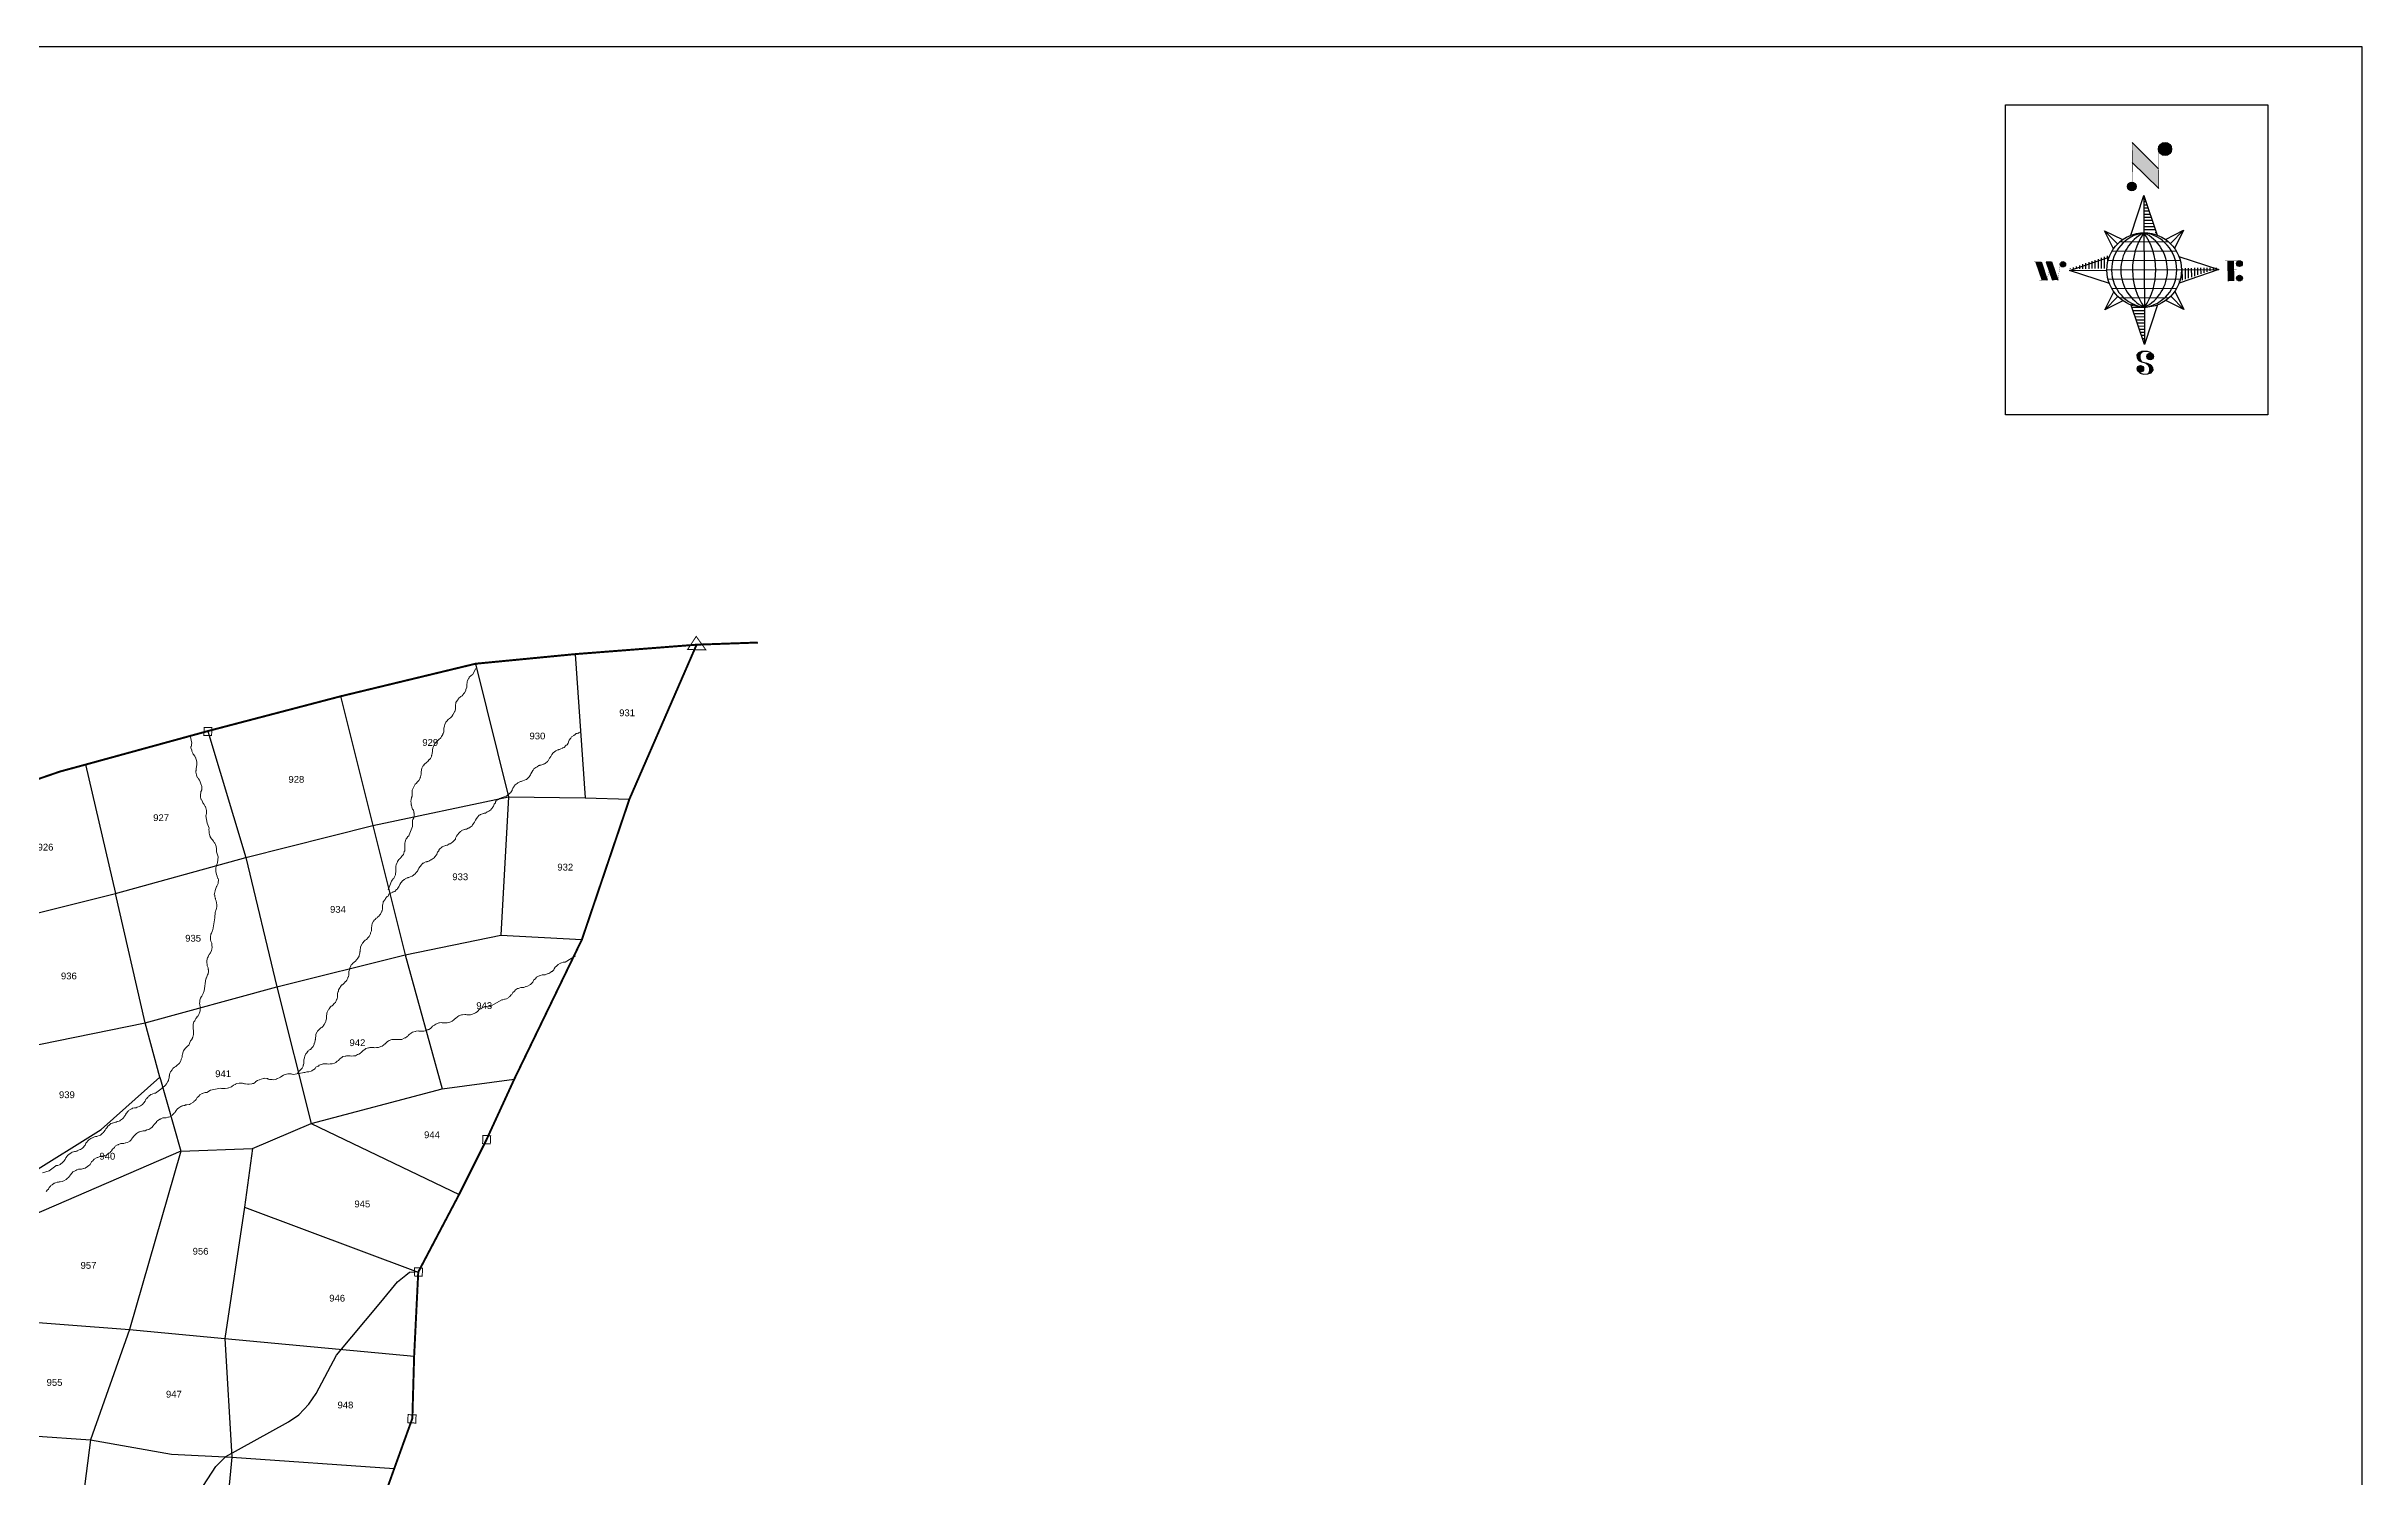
# Model space of a CAD drawing. Header units: inches. Extents: x -72 to 3350, y -615 to 1801.
# Drawn here: x 2170 to 3350, y 1072 to 1801 of the extents above; entities that cross this region are included whole.
import ezdxf
from ezdxf.enums import TextEntityAlignment as Align

# ---------------------------------------------------------------- set-up
doc = ezdxf.new("R2010")
doc.units = ezdxf.units.IN
doc.header["$LTSCALE"] = 15
doc.header["$MEASUREMENT"] = 0
for name, color, linetype in [('AQUADUCT', 1, 'Continuous'), ('bord', 1, 'Continuous'), ('BOUNDARY', 5, 'Continuous'), ('PLOT', 255, 'Continuous'), ('PLOT NO', 7, 'Continuous'), ('ROAD', 50, 'Continuous'), ('STONES', 3, 'Continuous'), ('STREAM', 130, 'Continuous'), ('V', 6, 'Continuous'), ('VILLAGE BOUNDARY', 200, 'Continuous')]:
    doc.layers.add(name, color=color, linetype=linetype)
doc.styles.get("Standard").update_dxf_attribs({"font": 'arial.ttf'})
pattern_1 = [(267.297113149, (-8720374.938, 50637915.138), (10.5367255337, -0.497431438), [])]
pattern_2 = [(357.297113149, (-8720374.938, 50637915.138), (0.497431438, 10.5367255337), [])]

# ---------------------------------------------------------------- blocks, each defined once
blk = doc.blocks.new('*X2')
at = {"color": 0, "linetype": 'Continuous'}
for p, q in [((6321.56, 239.21), (6322.58, 240.23)), ((6321.57, 239.39), (6322.52, 240.35)), ((6321.58, 239.58), (6322.47, 240.46)), ((6321.59, 239.95), (6322.35, 240.7)), ((6321.59, 239.76), (6322.41, 240.58)), ((6321.6, 240.13), (6322.29, 240.82)), ((6321.61, 240.32), (6322.32, 241.03)), ((6321.62, 240.5), (6322.34, 241.22)), ((6321.67, 239.14), (6322.64, 240.11)), ((6321.76, 239.05), (6322.69, 239.99)), ((6321.77, 240.83), (6322.36, 241.41)), ((6321.84, 238.96), (6322.78, 239.9)), ((6321.93, 238.86), (6322.87, 239.81)), ((6322.01, 238.77), (6322.96, 239.72)), ((6322.08, 241.31), (6322.37, 241.61)), ((6322.1, 238.68), (6323.05, 239.64)), ((6322.18, 238.59), (6323.14, 239.55)), ((6322.27, 238.5), (6323.23, 239.46)), ((6322.41, 238.46), (6323.32, 239.37)), ((6322.54, 238.41), (6323.44, 239.31)), ((6322.67, 238.37), (6323.56, 239.26)), ((6322.8, 238.32), (6323.68, 239.2)), ((6322.93, 238.28), (6323.8, 239.15)), ((6323.06, 238.23), (6323.92, 239.09)), ((6323.19, 238.18), (6324.04, 239.03)), ((6323.33, 238.15), (6324.16, 238.98)), ((6323.5, 238.14), (6324.28, 238.92)), ((6323.67, 238.13), (6324.39, 238.85)), ((6323.83, 238.12), (6324.56, 238.84)), ((6324.1, 238.21), (6324.73, 238.84)), ((6324.34, 238.27), (6324.9, 238.83)), ((6324.59, 238.34), (6325.07, 238.82)), ((6324.83, 238.41), (6325.24, 238.81)), ((6325.08, 238.48), (6325.41, 238.81)), ((6325.4, 238.63), (6325.57, 238.8))]:
    blk.add_line(p, q, dxfattribs=at)
blk = doc.blocks.new('*X1')
at = {"color": 0, "linetype": 'Continuous'}
for p, q in [((6324.43, 240.3), (6324.53, 240.41)), ((6324.56, 240.26), (6324.76, 240.46)), ((6324.7, 240.22), (6325, 240.52)), ((6324.83, 240.18), (6325.23, 240.57)), ((6324.97, 240.14), (6325.45, 240.62)), ((6325.1, 240.1), (6325.63, 240.62)), ((6325.23, 240.05), (6325.8, 240.62)), ((6325.34, 239.97), (6325.98, 240.62)), ((6325.44, 239.9), (6326.1, 240.56)), ((6325.54, 239.83), (6326.22, 240.51)), ((6325.65, 239.75), (6326.35, 240.46)), ((6325.75, 239.68), (6326.47, 240.4)), ((6325.85, 239.61), (6326.59, 240.35)), ((6325.95, 239.53), (6326.72, 240.3)), ((6326.04, 239.44), (6326.84, 240.24)), ((6326.12, 239.35), (6326.96, 240.19)), ((6326.21, 239.25), (6327.06, 240.1)), ((6326.29, 239.16), (6327.14, 240.01)), ((6326.38, 239.07), (6327.22, 239.91)), ((6326.46, 238.98), (6327.3, 239.81)), ((6326.55, 238.89), (6327.38, 239.72)), ((6326.63, 238.8), (6327.46, 239.62)), ((6326.72, 238.7), (6327.54, 239.52)), ((6326.79, 238.6), (6327.62, 239.43)), ((6326.79, 236.48), (6327.35, 237.04)), ((6326.84, 238.47), (6327.7, 239.33)), ((6326.88, 238.34), (6327.78, 239.23)), ((6326.92, 236.78), (6327.58, 237.45)), ((6326.93, 238.21), (6327.85, 239.13)), ((6326.98, 238.08), (6327.85, 238.95)), ((6327, 237.93), (6327.84, 238.77)), ((6327.01, 237.76), (6327.84, 238.59)), ((6327.02, 237.6), (6327.84, 238.41)), ((6327.03, 237.43), (6327.83, 238.23)), ((6327.04, 237.26), (6327.83, 238.05)), ((6327.05, 237.09), (6327.81, 237.85))]:
    blk.add_line(p, q, dxfattribs=at)
blk = doc.blocks.new('H')
at = {"layer": 'bord', "extrusion": (0.000427885, 0.004792, 0.999988)}
h = blk.add_hatch(dxfattribs=at)
h.set_pattern_fill('LINE', color=8, scale=84.387686, angle=-2.70289, style=0)
h.set_pattern_definition(pattern_2)
h.paths.add_polyline_path([(-492.5, 785.6, -0.090992), (-448, 775.2), (-486.5, 912)])
h = blk.add_hatch(dxfattribs=at)
h.set_pattern_fill('LINE', color=8, scale=84.387686, angle=-92.70289, style=0)
h.set_pattern_definition(pattern_1)
h.paths.add_polyline_path([(-624.9, 665.1, -0.090992), (-614.5, 709.6), (-751.3, 671.1)])
h = blk.add_hatch(dxfattribs=at)
h.set_pattern_fill('LINE', color=8, scale=84.387686, angle=-92.70289, style=0)
h.set_pattern_definition(pattern_1)
h.paths.add_polyline_path([(-245.6, 647.2), (-372, 653.2, -0.090992), (-382.4, 608.7)])
h = blk.add_hatch(dxfattribs=at)
h.set_pattern_fill('LINE', color=8, scale=84.387686, angle=-2.70289, style=0)
h.set_pattern_definition(pattern_2)
h.paths.add_polyline_path([(-504.4, 532.7, -0.090992), (-548.9, 543.1), (-510.4, 406.3)])
for p, q in [((-516.2, 1087.1, -1217.1), (-431.5, 994, -1216.7)), ((-519.4, 1020.4, -1216.8), (-434.7, 927.3, -1216.4)), ((-538.3, 773.7, -1215.6), (-487, 906.2, -1216.3)), ((-487, 906.2, -1216.3), (-493, 779.8, -1215.7)), ((-487, 906.2, -1216.3), (-448.5, 769.4, -1215.7)), ((-626.7, 793.8, -1215.7), (-566.8, 760.2, -1215.6)), ((-626.7, 793.8, -1215.7), (-584.1, 747, -1215.5)), ((-598.9, 731, -1215.4), (-626.7, 793.8, -1215.7)), ((-421.3, 753.3, -1215.6), (-358.5, 781.1, -1215.7)), ((-358.5, 781.1, -1215.7), (-405.3, 738.5, -1215.5)), ((-358.5, 781.1, -1215.7), (-392.1, 721.2, -1215.4)), ((-864.7, 700.9, -1215.1), (-846.9, 637.7, -1214.9)), ((-846.9, 700.1, -1215.1), (-829.1, 636.9, -1214.9)), ((-829.1, 699.2, -1215.2), (-811.3, 636, -1214.9)), ((-829.1, 699.2, -1215.2), (-811.3, 698.4, -1215.2)), ((-811.3, 698.4, -1215.2), (-793.5, 635.2, -1214.9)), ((-751.8, 665.3, -1215), (-615, 703.8, -1215.3)), ((-751.8, 665.3, -1215), (-625.4, 659.3, -1215)), ((-619.3, 614, -1214.8), (-751.8, 665.3, -1215)), ((-246.1, 641.4, -1215.1), (-382.9, 602.9, -1214.9)), ((-378.6, 692.6, -1215.3), (-246.1, 641.4, -1215.1)), ((-372.5, 647.4, -1215.1), (-246.1, 641.4, -1215.1)), ((-213.5, 669.3, -1215.3), (-216.7, 600.8, -1214.9)), ((-197.2, 599.9, -1214.9), (-193.9, 668.4, -1215.3)), ((-639.4, 525.6, -1214.4), (-605.8, 585.5, -1214.7)), ((-639.4, 525.6, -1214.4), (-592.6, 568.1, -1214.6)), ((-576.6, 553.3, -1214.6), (-639.4, 525.6, -1214.4)), ((-371.2, 512.9, -1214.5), (-413.8, 559.7, -1214.7)), ((-399, 575.7, -1214.7), (-371.2, 512.9, -1214.5)), ((-510.9, 400.5, -1213.9), (-549.4, 537.2, -1214.5)), ((-459.6, 533, -1214.5), (-510.9, 400.5, -1213.9)), ((-504.9, 526.9, -1214.5), (-510.9, 400.5, -1213.9)), ((-371.2, 512.9, -1214.5), (-431.1, 546.5, -1214.6))]:
    blk.add_line(p, q, dxfattribs=at)
at = {"layer": 'bord', "color": 8, "linetype": 'ByBlock', "extrusion": (0.000427885, 0.004792, 0.999988)}
for p, q in [((-386.5, 711.4, -1215.4), (-605.5, 721.7, -1215.4)), ((-410.8, 744.2, -1215.5), (-578.1, 752.1, -1215.5)), ((-493, 779.8, -1215.7), (-504.9, 526.9, -1214.5)), ((-372.5, 647.4, -1215.1), (-625.4, 659.3, -1215)), ((-375, 679.2, -1215.3), (-619.9, 690.7, -1215.2)), ((-378, 615.9, -1214.9), (-622.9, 627.5, -1214.9)), ((-392.4, 584.9, -1214.8), (-611.4, 595.3, -1214.7)), ((-419.8, 554.6, -1214.6), (-587.1, 562.5, -1214.6))]:
    blk.add_line(p, q, dxfattribs=at)
at = {"layer": 'bord', "extrusion": (0.000427885, 0.004792, 0.999988), "elevation": -1212.1}
for points in [[(-522, 959.6, 1.61, 1.61, 0), (-515.7, 1092.9, 1.61, 1.61, 0)], [(-434.2, 933.1, 1.61, 1.61, 0), (-427.9, 1066.5, 1.61, 1.61, 0)], [(-870.1, 707, 0.642, 0.642, 0), (-846.4, 705.9, 0.642, 0.642, 0)], [(-828.6, 642.7, 0.642, 0.642, 0), (-855.2, 643.9, 0.642, 0.642, 0)], [(-828.6, 642.7, 0.642, 0.642, 0), (-821, 678, 0.642, 0.642, 0)], [(-810.8, 641.8, 0.642, 0.642, 0), (-784.1, 640.6, 0.642, 0.642, 0)], [(-793, 641, 0.642, 0.642, 0), (-781.6, 693.9, 0.642, 0.642, 0)], [(-222.7, 675.6, 0.706, 0.706, 0), (-173.8, 673.3, 0.706, 0.706, 0)], [(-177.1, 604.8, 0.706, 0.706, 0), (-226, 607.1, 0.706, 0.706, 0)]]:
    blk.add_lwpolyline(points, format="xyseb", dxfattribs=at)
for points in [[(-413.7, 1073.1, 22.3, 22.3, 1), (-397.6, 1057.7, 22.3, 22.3, 1)], [(-530.3, 949.5, 14.8, 14.8, 1), (-519.6, 939.3, 14.8, 14.8, 1)], [(-775.9, 696.6, 8.9, 8.9, 1), (-769.5, 690.4, 8.9, 8.9, 1)], [(-177.8, 666.9, 9.79, 9.79, 1), (-170.8, 660.1, 9.79, 9.79, 1)], [(-180.1, 618, 9.79, 9.79, 1), (-173.1, 611.2, 9.79, 9.79, 1)], [(-525.2, 321.6, 11.1, 11.1, 1), (-533.4, 328.9, 11.1, 11.1, 1)], [(-489.8, 361.7, 11.1, 11.1, 1), (-498.1, 369.1, 11.1, 11.1, 1)]]:
    blk.add_lwpolyline(points, format="xyseb", close=True, dxfattribs=at)
at = {"layer": 'bord', "extrusion": (0.000427885, 0.004792, 0.999988), "const_width": 0.706, "elevation": -1212.1}
blk.add_lwpolyline([(-194.8, 644.8), (-185, 644.4)], dxfattribs=at)
at = {"layer": 'bord', "extrusion": (0.000427885, 0.004792, 0.999988), "elevation": -1212.1}
for points in [[(-537, 317.4), (-530.7, 310.5), (-519.8, 306.8), (-504.9, 306.9), (-493.9, 310), (-486.3, 317.7), (-486.5, 325.8), (-490.6, 333.3), (-493.5, 336.2), (-502.8, 340.9), (-522.5, 347.3), (-530.4, 351.6), (-533.7, 354.6), (-537.4, 362.6), (-537, 373.4), (-530, 380.7), (-520, 384.1), (-503.5, 384.2), (-492.5, 379.9), (-487.1, 373.3)], [(-522.5, 347.6), (-526.2, 353.8), (-527.8, 360.6), (-527.9, 370.6), (-525.9, 375.5), (-521.3, 381.2), (-514.5, 384.4)], [(-504.9, 306.9), (-499, 312.4), (-497, 319.4), (-497.5, 326.5), (-501.2, 335.4), (-509.2, 343.2)]]:
    blk.add_lwpolyline(points, dxfattribs=at)
at = {"layer": 'bord', "extrusion": (0.000427885, 0.004792, 0.999988)}
for centre, radius in [((-405.6, 1065.4, -1212.1), 22.3), ((-525, 944.4, -1212.1), 14.8), ((-498.4, 659.1, -1212.1), 126.6), ((-772.7, 693.5, -1212.1), 8.9), ((-174.3, 663.5, -1212.1), 9.79), ((-176.6, 614.6, -1212.1), 9.79), ((-529.3, 325.2, -1212.1), 11.1), ((-494, 365.4, -1212.1), 11.1)]:
    blk.add_circle(centre, radius, dxfattribs=at)
at = {"layer": 'bord', "color": 8, "linetype": 'ByBlock', "extrusion": (0.000427885, 0.004792, 0.999988)}
for centre, radius, start, end in [((-481.5, 658.3, -1212.1), 127.7, 94.92536, 259.66906), ((-436.8, 656.2, -1212.1), 140.8, 113.28644, 241.30798), ((-315.9, 650.5, -1212.1), 222.3, 142.58916, 212.00526), ((-560.1, 662.1, -1212.1), 140.8, 293.28644, 61.30798), ((-681, 667.8, -1212.1), 222.3, 322.58916, 32.00526), ((-515.4, 659.9, -1212.1), 127.7, 274.92536, 79.66906)]:
    blk.add_arc(centre, radius, start, end, dxfattribs=at)
at = {"layer": 'bord', "extrusion": (0.000427885, 0.004792, 0.999988)}
for points in [[(-515.7, 1092.9, -1212.1), (-431, 999.8, -1212.1), (-518.9, 1026.2, -1212.1), (-434.2, 933.1, -1212.1)], [(-864.1, 706.7, -1212.1), (-846.4, 705.9, -1212.1), (-846.3, 643.5, -1212.1), (-828.6, 642.7, -1212.1)], [(-828.6, 705, -1212.1), (-810.8, 704.2, -1212.1), (-810.8, 641.8, -1212.1), (-793, 641, -1212.1)], [(-193.4, 674.2, -1212.1), (-196.6, 605.7, -1212.1), (-213, 675.1, -1212.1), (-216.2, 606.7, -1212.1)]]:
    blk.add_solid(points, dxfattribs=at)
at = {"layer": 'bord', "extrusion": (0.000427885, 0.004792, 0.999988), "xscale": 7.977342409717546, "yscale": 7.977342408231451, "zscale": 7.977342408476333, "rotation": 138.0840426661453}
for name, p in [('*X1', (38300.5, -31929.4, -1212.1)), ('*X2', (38314.4, -31950.9, -1212.1))]:
    blk.add_blockref(name, p, dxfattribs=at)

msp = doc.modelspace()

# ---------------------------------------------------------------- linework, layer by layer
at = {"layer": 'BOUNDARY', "const_width": 1}
msp.add_lwpolyline([(2128.2, 1415.3), (2177.1, 1432.1), (2190, 1435.6), (2252.4, 1452.7), (2320, 1470.4), (2388.8, 1487), (2439.6, 1491.9), (2501.4, 1496.7), (2532.6, 1497.8), (2501.4, 1496.7), (2467.2, 1418.1), (2443, 1346.6), (2408.5, 1275.4), (2394.4, 1244.7), (2380.4, 1216.7), (2359.6, 1177.2), (2357.5, 1134.4), (2356.6, 1102.7), (2347.4, 1077.2), (2334.5, 1041.1)], dxfattribs=at)
at = {"layer": 'PLOT', "color": 0}
for points in [[(2388.8, 1487), (2405.6, 1419.3)], [(2439.6, 1491.9), (2444.6, 1418.7)], [(2320, 1470.4), (2336.5, 1404.7)], [(2252.4, 1452.7), (2271.7, 1388.3)], [(2190, 1435.6), (2205.3, 1370)], [(1908.5, 1346.7), (1908.2, 1330.2), (1978.3, 1330), (2046.9, 1341), (2092.2, 1347.4), (2140.6, 1353.9), (2205.3, 1370), (2271.7, 1388.3), (2336.5, 1404.7), (2405.6, 1419.3), (2444.6, 1418.7), (2467.2, 1418.1)], [(2405.6, 1419.3), (2401.7, 1348.7)], [(2336.5, 1404.7), (2353, 1338.7), (2371.8, 1270.5)], [(2271.7, 1388.3), (2287.6, 1322.5), (2305, 1252.8)], [(1432.5, 1213.7), (1420.3, 1174.7), (1495.1, 1183.3), (1568.4, 1200.1), (1624.8, 1206.2), (1684.6, 1203.7), (1758.1, 1197.9), (1823, 1192.7), (1892.3, 1194), (1966.9, 1195.8), (1992.8, 1194.7), (2033, 1201.4), (2092.7, 1214.1), (2133.1, 1223.2), (2160.6, 1226.4), (2198, 1249.8), (2227.9, 1276.4), (2220.5, 1304.1), (2205.3, 1370)], [(1693.8, 1277.5), (1690.7, 1246.1), (1767.6, 1261.4), (1837, 1260.8), (1906.1, 1259.4), (1975.5, 1260.1), (2018.5, 1262.4), (2091, 1279.1), (2157.9, 1291.4), (2220.5, 1304.1), (2287.6, 1322.5), (2353, 1338.7), (2401.7, 1348.7), (2443, 1346.6)], [(2227.9, 1276.4), (2238.6, 1238.7), (2275.2, 1240.2), (2305, 1252.8), (2371.8, 1270.5), (2408.5, 1275.4)], [(2305, 1252.8), (2380.4, 1216.7)], [(2238.6, 1238.7), (2163.7, 1206.4), (2129.2, 1191.5), (2113.9, 1155.3), (2088.4, 1100.2)], [(2238.6, 1238.7), (2212.5, 1148), (2192.7, 1091.7), (2186, 1040.3)], [(2275.2, 1240.2), (2271, 1210.2), (2359.6, 1177.2)], [(2163.7, 1206.4), (2148.2, 1152.8), (2212.5, 1148), (2261.1, 1143.4), (2357.5, 1134.4)], [(2271, 1210.2), (2261.1, 1143.4), (2264.7, 1082.9), (2260.7, 1042)], [(1992.8, 1194.7), (1981.2, 1162.5), (2030.2, 1135.4), (2058.3, 1117.6), (2088.4, 1100.2), (2126.5, 1100.7), (2163.2, 1093.8), (2192.7, 1091.7), (2233.9, 1084.4), (2264.7, 1082.9), (2347.4, 1077.2)]]:
    msp.add_lwpolyline(points, dxfattribs=at)
at = {"layer": 'ROAD'}
msp.add_lwpolyline([(2169.3, 954.8), (2175, 959.2), (2178, 964.3), (2200.6, 987), (2205, 992), (2214.3, 1008.1), (2234.8, 1044.8), (2256.4, 1078.2), (2261.6, 1083.3), (2268.1, 1086.9), (2293.5, 1100.9), (2298.7, 1104.5), (2303.9, 1110), (2307.6, 1115.3), (2317.9, 1134.9), (2340.6, 1161.9), (2349.1, 1172.2), (2353.3, 1175.7), (2355.1, 1177.1), (2359.7, 1177.5)], dxfattribs=at)
at = {"layer": 'STONES', "color": 3, "const_width": 0.5}
for points in [[(2501.2, 1500.9), (2496.8, 1494.2), (2506.1, 1494.1), (2501.2, 1500.9)], [(2250.5, 1454.6), (2250.4, 1450.5), (2254.3, 1450.4), (2254.5, 1454.5), (2250.5, 1454.6)], [(2392.5, 1246.8), (2392.4, 1242.6), (2396.3, 1242.5), (2396.5, 1246.6), (2392.5, 1246.8)], [(2357.7, 1179.4), (2357.6, 1175.2), (2361.6, 1175.1), (2361.8, 1179.2), (2357.7, 1179.4)], [(2354.4, 1104.6), (2354.3, 1100.5), (2358.3, 1100.3), (2358.5, 1104.5), (2354.4, 1104.6)]]:
    msp.add_lwpolyline(points, dxfattribs=at)
at = {"layer": 'STREAM', "color": 4, "lineweight": 0}
for points in [[(2344.2, 1371.8), (2345.9, 1376.3), (2346.3, 1376.7), (2346.9, 1377.4), (2347.1, 1377.6), (2347.4, 1378.2), (2348, 1379.5), (2348, 1379.7), (2348, 1380.1), (2348.2, 1381), (2348.2, 1381.4), (2348.2, 1381.8), (2348.2, 1382.7), (2348.2, 1383.7), (2348.2, 1383.9), (2348.4, 1384.6), (2348.8, 1385.8), (2349, 1386.1), (2349.1, 1386.3), (2349.7, 1387.3), (2350.1, 1387.5), (2350.1, 1387.6), (2350.5, 1388), (2350.8, 1388.4), (2351.4, 1389.2), (2351.6, 1389.3), (2352, 1389.9), (2352.5, 1391.2), (2352.5, 1391.4), (2352.7, 1391.8), (2352.7, 1392.8), (2352.7, 1393.1), (2352.7, 1393.5), (2352.7, 1394.5), (2352.7, 1395.4), (2352.7, 1395.6), (2352.9, 1396.3), (2353.3, 1397.5), (2353.5, 1397.9), (2353.7, 1398.2), (2354.3, 1399), (2354.6, 1399.2), (2354.8, 1399.4), (2355, 1399.8), (2356.7, 1404.1), (2356.7, 1407.1), (2356.9, 1407.7), (2357.3, 1408.6), (2357.3, 1408.8), (2357.5, 1409.6), (2357.5, 1410.9), (2357.3, 1411.1), (2357.3, 1411.5), (2357.1, 1412.4), (2356.9, 1412.8), (2356.7, 1413), (2356.3, 1413.9), (2356.1, 1414.9), (2356, 1415.1), (2356, 1415.8), (2355.8, 1417.1), (2356, 1417.5), (2356, 1417.7), (2356.1, 1418.9), (2356.3, 1419), (2356.3, 1419.4), (2356.5, 1419.6), (2356.5, 1422.6), (2358, 1425.7), (2358.6, 1426), (2359.2, 1426.8), (2359.4, 1427), (2359.9, 1427.5), (2360.5, 1428.7), (2360.5, 1429.1), (2360.7, 1429.3), (2360.9, 1430.2), (2361.1, 1430.6), (2361.1, 1431), (2361.1, 1431.9), (2361.2, 1432.8), (2361.2, 1433), (2361.4, 1433.8), (2362, 1434.9), (2362.4, 1435.1), (2362.4, 1435.5), (2363.1, 1436.2), (2363.5, 1436.4), (2363.7, 1436.6), (2363.9, 1436.8), (2364.5, 1437.2), (2365, 1438), (2365.2, 1438.1), (2365.8, 1438.7), (2366.4, 1439.8), (2366.4, 1440.2), (2366.5, 1440.4), (2366.7, 1441.4), (2366.7, 1441.7), (2366.9, 1442.1), (2366.9, 1443.1), (2367.1, 1444), (2367.1, 1444.2), (2367.3, 1444.9), (2367.9, 1446.1), (2368.1, 1446.3), (2368.2, 1446.6), (2369, 1447.4), (2369.2, 1447.6), (2369.4, 1447.8), (2369.8, 1448), (2370.1, 1448.4), (2370.9, 1449.1), (2371.1, 1449.3), (2371.5, 1449.9), (2372.2, 1451), (2372.2, 1451.4), (2372.4, 1451.6), (2372.6, 1452.5), (2372.6, 1452.9), (2372.6, 1453.3), (2372.6, 1454.2), (2373, 1455.2), (2373, 1455.3), (2373.2, 1456.1), (2373.7, 1457.2), (2373.9, 1457.4), (2374.1, 1457.8), (2374.9, 1458.6), (2375.1, 1458.8), (2375.2, 1458.9), (2375.6, 1459.1), (2376, 1459.5), (2376.8, 1460.3), (2376.9, 1460.5), (2377.3, 1461), (2377.9, 1462.2), (2378.1, 1462.5), (2378.3, 1462.7), (2378.5, 1463.9), (2378.5, 1464), (2378.5, 1464.4), (2378.5, 1465.4), (2378.6, 1466.3), (2378.8, 1466.5), (2378.8, 1467.3), (2379.6, 1468.4), (2379.8, 1468.6), (2380, 1469), (2380.5, 1469.7), (2380.9, 1469.9), (2381.1, 1470.1), (2381.3, 1470.3), (2381.9, 1470.7), (2382.4, 1471.4), (2382.6, 1471.6), (2383.2, 1472.2), (2383.8, 1473.3), (2383.9, 1473.7), (2383.9, 1473.9), (2384.3, 1475), (2384.3, 1475.4), (2384.3, 1475.6), (2384.3, 1476.5), (2384.5, 1477.5), (2384.5, 1477.7), (2384.7, 1478.4), (2385.3, 1479.6), (2385.6, 1479.7), (2385.6, 1480.1), (2386.4, 1480.9), (2386.8, 1481.1), (2387, 1481.3), (2387.2, 1481.4), (2388.9, 1484.5)], [(2298.1, 1278.3), (2298.5, 1279.1), (2299, 1279.5), (2299.6, 1280.2), (2299.8, 1280.4), (2300.4, 1281), (2300.9, 1282.1), (2300.9, 1282.5), (2301.1, 1282.7), (2301.3, 1283.6), (2301.3, 1284), (2301.3, 1284.4), (2301.3, 1285.3), (2301.7, 1286.3), (2301.7, 1286.5), (2301.9, 1287.2), (2302.4, 1288.4), (2302.6, 1288.6), (2302.8, 1288.9), (2303.4, 1289.7), (2303.8, 1289.9), (2303.9, 1290.1), (2304.1, 1290.3), (2304.7, 1290.6), (2305.3, 1291.4), (2305.5, 1291.6), (2306, 1292.1), (2306.6, 1293.3), (2306.6, 1293.7), (2306.8, 1293.8), (2307, 1295), (2307, 1295.4), (2307.2, 1295.6), (2307.2, 1296.5), (2307.4, 1297.4), (2307.4, 1297.8), (2307.5, 1298.4), (2308.1, 1299.5), (2308.3, 1299.9), (2308.5, 1300.1), (2309.2, 1300.8), (2309.4, 1301), (2309.6, 1301.2), (2310, 1301.6), (2310.4, 1301.8), (2311.1, 1302.5), (2311.3, 1302.7), (2311.7, 1303.3), (2312.3, 1304.4), (2312.5, 1304.8), (2312.5, 1305.2), (2312.8, 1306.1), (2312.8, 1306.5), (2312.8, 1306.7), (2312.8, 1307.7), (2313, 1308.6), (2313, 1309), (2313.2, 1309.5), (2313.8, 1310.9), (2314.2, 1311.1), (2314.2, 1311.2), (2314.9, 1312.2), (2315.1, 1312.4), (2315.3, 1312.6), (2315.7, 1312.8), (2316.1, 1313.1), (2316.8, 1313.9), (2317, 1314.1), (2317.4, 1314.5), (2317.9, 1315.8), (2318.1, 1316), (2318.3, 1316.4), (2318.5, 1317.3), (2318.5, 1317.7), (2318.5, 1318.1), (2318.5, 1318.8), (2318.7, 1319.9), (2318.9, 1320.1), (2318.9, 1320.9), (2319.6, 1322), (2319.8, 1322.2), (2320, 1322.6), (2320.6, 1323.4), (2321, 1323.5), (2321.2, 1323.7), (2321.3, 1323.9), (2321.9, 1324.3), (2322.5, 1325.1), (2322.7, 1325.2), (2323.2, 1325.8), (2323.8, 1326.9), (2323.8, 1327.3), (2324, 1327.5), (2324.2, 1328.6), (2324.2, 1328.8), (2324.2, 1329.2), (2324.2, 1330.2), (2324.6, 1331.1), (2324.6, 1331.3), (2324.7, 1332), (2325.3, 1333.2), (2325.5, 1333.6), (2325.7, 1333.8), (2326.3, 1334.5), (2326.6, 1334.7), (2326.8, 1334.9), (2327, 1335.1), (2327.6, 1335.5), (2328.2, 1336.2), (2328.3, 1336.4), (2328.9, 1337), (2329.5, 1338.1), (2329.5, 1338.5), (2329.7, 1338.9), (2329.9, 1339.8), (2329.9, 1340.2), (2330, 1340.4), (2330, 1341.3), (2330.2, 1342.3), (2330.2, 1342.6), (2330.4, 1343.2), (2331, 1344.3), (2331.2, 1344.7), (2331.4, 1344.9), (2332.1, 1345.7), (2332.3, 1346), (2332.5, 1346.2), (2332.9, 1346.4), (2333.3, 1346.6), (2334, 1347.6), (2334.2, 1347.7), (2334.6, 1348.1), (2335.2, 1349.4), (2335.3, 1349.6), (2335.3, 1350), (2335.7, 1351), (2335.7, 1351.3), (2335.7, 1351.5), (2335.7, 1352.5), (2335.9, 1353.6), (2335.9, 1353.8), (2336.1, 1354.6), (2336.7, 1355.7), (2337, 1355.9), (2337, 1356.3), (2337.8, 1357), (2338, 1357.2), (2338.2, 1357.4), (2338.6, 1357.6), (2338.9, 1358), (2339.7, 1358.7), (2339.9, 1358.9), (2340.3, 1359.5), (2340.8, 1360.6), (2341, 1361), (2341.2, 1361.2), (2341.4, 1362.1), (2341.4, 1362.5), (2341.4, 1362.9), (2341.4, 1363.8), (2341.6, 1364.8), (2341.8, 1365), (2341.8, 1365.7), (2342.5, 1366.8), (2342.7, 1367), (2342.9, 1367.4), (2343.5, 1368.2), (2343.8, 1368.4), (2344, 1368.5), (2344.2, 1368.7), (2344.6, 1369.7), (2345.4, 1370.1), (2345.7, 1370.2), (2346.7, 1370.6), (2346.9, 1370.8), (2347.6, 1371), (2348.6, 1372), (2348.8, 1372.1), (2349, 1372.5), (2349.7, 1373.3), (2349.7, 1373.7), (2349.9, 1373.8), (2350.3, 1374.6), (2350.8, 1375.5), (2351, 1375.7), (2351.4, 1376.3), (2352.4, 1377.2), (2352.7, 1377.2), (2352.9, 1377.4), (2353.9, 1378), (2354.3, 1378), (2354.4, 1378.2), (2354.8, 1378.2), (2355.4, 1378.4), (2356.3, 1378.8), (2356.5, 1378.9), (2357.1, 1379.3), (2358.2, 1380.1), (2358.4, 1380.5), (2358.6, 1380.7), (2359.2, 1381.4), (2359.4, 1381.8), (2359.5, 1382), (2359.9, 1382.9), (2360.5, 1383.7), (2360.7, 1383.9), (2361.1, 1384.4), (2362, 1385.4), (2362.4, 1385.4), (2362.6, 1385.8), (2363.5, 1386.1), (2363.9, 1386.1), (2364.1, 1386.3), (2364.5, 1386.3), (2365, 1386.5), (2366, 1387.1), (2366.2, 1387.1), (2366.7, 1387.5), (2367.7, 1388.2), (2368.1, 1388.6), (2368.2, 1388.8), (2368.8, 1389.5), (2369, 1389.9), (2369, 1390.1), (2369.4, 1391.1), (2370.1, 1391.8), (2370.1, 1392), (2370.5, 1392.6), (2371.6, 1393.5), (2371.8, 1393.7), (2372.2, 1393.9), (2373.2, 1394.3), (2373.4, 1394.5), (2373.7, 1394.5), (2374.1, 1394.6), (2374.5, 1394.6), (2375.4, 1395.2), (2375.8, 1395.2), (2376.4, 1395.6), (2377.3, 1396.3), (2377.5, 1396.7), (2377.9, 1396.9), (2378.5, 1397.7), (2378.5, 1398), (2378.6, 1398.2), (2379, 1399.2), (2379.6, 1399.9), (2379.8, 1400.1), (2380.2, 1400.7), (2381.1, 1401.6), (2381.5, 1401.8), (2381.7, 1402), (2382.6, 1402.4), (2383, 1402.6), (2383.2, 1402.6), (2383.6, 1402.8), (2384.1, 1402.8), (2385.1, 1403.3), (2385.3, 1403.3), (2386, 1403.7), (2387, 1404.5), (2387.2, 1404.9), (2387.3, 1405), (2387.9, 1405.8), (2388.1, 1406.2), (2388.3, 1406.4), (2388.7, 1407.3), (2389.2, 1408.1), (2389.4, 1408.3), (2389.8, 1408.8), (2390.7, 1409.8), (2391.1, 1410), (2391.3, 1410.2), (2392.3, 1410.5), (2392.6, 1410.7), (2392.8, 1410.7), (2393.2, 1410.9), (2393.8, 1410.9), (2394.7, 1411.5), (2394.9, 1411.5), (2395.5, 1411.9), (2396.6, 1412.6), (2396.8, 1413), (2397, 1413.2), (2397.6, 1413.9), (2397.7, 1414.3), (2397.9, 1414.5), (2398.3, 1415.4), (2398.9, 1416.2), (2398.9, 1416.6), (2399.3, 1417.1), (2400.4, 1417.9), (2400.6, 1418.1), (2401, 1418.3), (2401.9, 1418.7), (2402.3, 1418.9), (2402.5, 1418.9), (2402.9, 1419), (2403.4, 1419.2), (2404.2, 1419.6), (2404.6, 1419.6), (2405.1, 1420), (2406.1, 1420.9), (2406.3, 1421.1), (2406.6, 1421.3), (2407.2, 1422.3), (2407.4, 1422.4), (2407.4, 1422.8), (2407.8, 1423.6), (2408.3, 1424.3), (2408.5, 1424.7), (2408.9, 1425.3), (2410, 1426), (2410.2, 1426.2), (2410.4, 1426.4), (2411.4, 1426.8), (2411.7, 1427), (2412.1, 1427), (2412.3, 1427.2), (2412.9, 1427.4), (2413.8, 1427.7), (2414, 1427.9), (2414.8, 1428.1), (2415.7, 1429.1), (2415.9, 1429.3), (2416.1, 1429.4), (2416.8, 1430.4), (2416.8, 1430.6), (2417, 1431), (2417.4, 1431.7), (2418, 1432.7), (2418.2, 1432.8), (2418.5, 1433.4), (2419.5, 1434.2), (2419.9, 1434.4), (2420.1, 1434.5), (2421, 1435.1), (2421.4, 1435.1), (2421.6, 1435.3), (2422, 1435.3), (2422.5, 1435.5), (2423.5, 1435.9), (2423.7, 1436.1), (2424.2, 1436.2), (2425.4, 1437.2), (2425.5, 1437.4), (2425.7, 1437.6), (2426.3, 1438.5), (2426.5, 1438.9), (2426.7, 1439.1), (2427.1, 1439.8), (2427.6, 1440.8), (2427.8, 1441), (2428.2, 1441.5), (2429.1, 1442.3), (2429.5, 1442.5), (2429.7, 1442.7), (2430.7, 1443.2), (2431, 1443.2), (2431.2, 1443.4), (2431.6, 1443.4), (2432.2, 1443.6), (2433.1, 1444), (2433.3, 1444.2), (2433.9, 1444.4), (2434.8, 1445.3), (2435, 1445.5), (2435.4, 1445.7), (2435.9, 1446.6), (2436.1, 1447), (2436.1, 1447.2), (2436.5, 1448), (2437.1, 1448.9), (2437.3, 1449.1), (2437.6, 1449.7), (2438.8, 1450.4), (2439, 1450.6), (2439.3, 1450.8), (2440.1, 1451.4), (2440.5, 1451.4), (2440.9, 1451.6), (2441.2, 1451.6), (2441.8, 1452.1)], [(2185, 1238.6), (2185.4, 1238.8), (2185.8, 1238.8), (2185.9, 1239), (2186.9, 1239.4), (2187.3, 1239.6), (2187.6, 1239.6), (2188.6, 1240.3), (2189.2, 1240.9), (2189.2, 1241.1), (2189.9, 1241.8), (2190.3, 1242.8), (2190.5, 1243), (2190.7, 1243.4), (2191.2, 1244.1), (2191.6, 1244.3), (2191.8, 1244.5), (2192.8, 1245.2), (2193.5, 1245.6), (2193.7, 1245.6), (2194.6, 1246), (2195.2, 1246.2), (2195.6, 1246.2), (2195.8, 1246.2), (2196.2, 1246.4), (2197.1, 1246.8), (2197.5, 1247), (2197.7, 1247), (2198.8, 1247.9), (2199.2, 1248.3), (2199.4, 1248.7), (2200.1, 1249.4), (2200.5, 1250.2), (2200.7, 1250.4), (2200.9, 1250.7), (2201.5, 1251.5), (2201.6, 1251.7), (2202, 1251.9), (2203, 1252.8), (2203.7, 1253), (2203.9, 1253), (2204.9, 1253.4), (2205.4, 1253.6), (2205.8, 1253.6), (2206, 1253.8), (2206.4, 1253.8), (2207.3, 1254.1), (2207.5, 1254.3), (2207.9, 1254.5), (2209, 1255.3), (2209.4, 1255.8), (2209.6, 1256), (2210.1, 1256.8), (2210.7, 1257.5), (2210.7, 1257.7), (2210.9, 1258.1), (2211.7, 1258.9), (2211.9, 1259.1), (2212, 1259.4), (2213.2, 1260.2), (2213.7, 1260.4), (2214.1, 1260.6), (2215.1, 1260.9), (2215.6, 1260.9), (2216, 1260.9), (2216.2, 1261.1), (2216.6, 1261.1), (2217.5, 1261.5), (2217.7, 1261.7), (2218.1, 1261.9), (2219.2, 1262.6), (2219.6, 1263.2), (2219.8, 1263.4), (2220.4, 1264.2), (2220.7, 1264.9), (2220.9, 1265.3), (2221.1, 1265.5), (2221.9, 1266.2), (2222.1, 1266.4), (2222.3, 1266.8), (2223.4, 1267.6), (2224, 1267.8), (2224.3, 1267.9), (2225.3, 1268.3), (2225.7, 1268.3), (2229.1, 1270.8), (2229.2, 1271.2), (2229.6, 1271.3), (2229.8, 1271.5), (2230.2, 1271.7), (2231, 1272.5), (2231.1, 1272.9), (2231.3, 1273), (2232.1, 1274.2), (2232.3, 1274.7), (2232.3, 1275.1), (2232.7, 1276.1), (2232.7, 1277), (2232.8, 1277.2), (2232.8, 1277.6), (2233, 1278.5), (2233.2, 1278.9), (2233.4, 1279.1), (2234.2, 1280.2), (2234.5, 1280.8), (2234.7, 1281), (2235.5, 1281.6), (2236.1, 1281.9), (2236.2, 1282.1), (2236.4, 1282.3), (2236.8, 1282.5), (2237.6, 1283.3), (2237.8, 1283.4), (2237.9, 1283.6), (2238.7, 1284.8), (2238.9, 1285.5), (2238.9, 1285.7), (2239.3, 1286.7), (2239.3, 1287.6), (2239.5, 1288), (2239.5, 1288.2), (2239.8, 1289.3), (2239.8, 1289.5), (2240, 1289.9), (2240.8, 1291), (2241.2, 1291.4), (2241.4, 1291.6), (2242.1, 1292.3), (2242.7, 1292.7), (2242.9, 1293.1), (2243.4, 1294.6), (2243.6, 1295), (2243.8, 1295.2), (2244, 1295.4), (2244.6, 1296.3), (2244.6, 1296.7), (2244.8, 1296.9), (2245.1, 1298.2), (2245.1, 1299), (2245.1, 1299.1), (2245.1, 1300.3), (2244.9, 1301), (2244.9, 1301.4), (2244.9, 1301.8), (2244.9, 1302.7), (2244.9, 1303.1), (2244.9, 1303.5), (2245.3, 1304.6), (2245.7, 1305.2), (2245.9, 1305.6), (2246.3, 1306.3), (2246.6, 1306.7), (2247, 1307.1), (2247, 1307.3), (2247.4, 1307.7), (2247.8, 1308.4), (2248, 1308.8), (2248.2, 1309.2), (2248.5, 1310.3), (2248.5, 1311.1), (2248.5, 1311.2), (2248.5, 1312.4), (2248.3, 1313.1), (2248.3, 1313.5), (2248.2, 1313.9), (2248.3, 1314.8), (2248.3, 1315.2), (2248.3, 1315.6), (2248.7, 1316.7), (2249.1, 1317.5), (2249.3, 1317.7), (2249.7, 1318.4), (2250.1, 1319), (2250.6, 1320.5), (2251.4, 1326.6), (2251.6, 1326.9), (2251.8, 1327.1), (2251.9, 1327.5), (2252.3, 1328.5), (2252.3, 1328.6), (2252.5, 1329), (2252.7, 1330.3), (2252.7, 1331.1), (2252.5, 1331.3), (2252.5, 1332.2), (2252.1, 1333.2), (2252.1, 1333.4), (2252.1, 1333.8), (2251.9, 1334.9), (2251.9, 1335.1), (2251.9, 1335.5), (2252.1, 1336.8), (2252.3, 1337.3), (2252.5, 1337.7), (2252.9, 1338.7), (2253.3, 1339), (2253.5, 1339.4), (2253.6, 1339.6), (2253.8, 1339.8), (2254.2, 1340.9), (2254.2, 1341.1), (2254.4, 1341.5), (2254.6, 1342.8), (2254.4, 1343.4), (2254.4, 1343.8), (2254.4, 1344.7), (2254, 1345.7), (2254, 1345.9), (2253.8, 1346.2), (2253.8, 1347.2), (2253.8, 1347.6), (2253.8, 1347.9), (2254, 1349.3), (2254.2, 1349.8), (2254.4, 1350.2), (2254.8, 1351.1), (2255, 1351.5), (2255.9, 1357.6), (2256.1, 1360.4), (2256.3, 1360.8), (2256.3, 1361), (2256.5, 1361.4), (2256.9, 1362.3), (2256.9, 1362.7), (2257, 1363.1), (2257, 1364.4), (2256.9, 1365), (2256.9, 1365.3), (2256.7, 1366.3), (2256.3, 1367), (2256.3, 1367.4), (2256.1, 1367.6), (2255.9, 1368.7), (2255.9, 1369.1), (2255.7, 1369.3), (2255.9, 1370.6), (2256.1, 1371.4), (2256.1, 1371.6), (2256.5, 1372.5), (2256.7, 1373.1), (2256.9, 1373.5), (2257, 1373.7), (2257.2, 1374), (2257.6, 1375), (2257.6, 1375.2), (2257.6, 1375.5), (2257.8, 1376.9), (2257.6, 1377.6), (2257.4, 1377.8), (2257.2, 1378.8), (2256.9, 1379.7), (2256.9, 1379.9), (2256.7, 1380.3), (2256.5, 1381.2), (2256.5, 1381.6), (2256.5, 1382), (2256.5, 1383.3), (2256.9, 1383.9), (2256.9, 1384.2), (2257.2, 1385.2), (2257.4, 1385.6), (2257.6, 1388.6), (2256.9, 1391.2), (2256.9, 1391.4), (2256.9, 1391.8), (2256.9, 1392.2), (2256.9, 1393.1), (2256.7, 1393.5), (2256.7, 1393.9), (2256.3, 1395), (2255.9, 1395.6), (2255.7, 1396), (2255.3, 1396.7), (2254.6, 1397.5), (2254.4, 1397.7), (2254.2, 1397.9), (2253.6, 1398.8), (2253.6, 1399.2), (2253.5, 1399.4), (2253.1, 1400.7), (2253.1, 1401.3), (2253.1, 1401.6), (2252.9, 1402.6), (2253.1, 1403.2), (2252.1, 1405.8), (2251.4, 1409.6), (2251.6, 1410), (2251.6, 1410.2), (2251.8, 1410.5), (2251.8, 1411.7), (2251.8, 1411.9), (2251.8, 1412.2), (2251.4, 1413.6), (2251.2, 1414.1), (2251, 1414.3), (2250.6, 1415.3), (2250.1, 1416), (2249.9, 1416.2), (2249.7, 1416.6), (2249.3, 1417.5), (2249.1, 1417.9), (2248.9, 1418.1), (2248.7, 1419.4), (2248.7, 1420.2), (2248.7, 1420.4), (2248.9, 1421.3), (2248.9, 1421.9), (2249.1, 1422.3), (2249.1, 1422.6), (2249.3, 1422.8), (2249.3, 1424), (2249.3, 1424.3), (2249.3, 1424.5), (2248.9, 1425.8), (2248.7, 1426.4), (2248.5, 1426.8), (2248.2, 1427.7), (2247.6, 1428.3), (2247.4, 1428.7), (2247.2, 1428.9), (2246.8, 1429.8), (2246.6, 1430.2), (2246.6, 1430.4), (2246.3, 1431.7), (2246.3, 1432.5), (2246.5, 1432.7), (2246.5, 1433.8), (2246.6, 1434.4), (2246.6, 1434.5), (2246.6, 1434.9), (2246.8, 1435.3), (2246.8, 1436.2), (2246.8, 1436.6), (2246.8, 1437), (2246.5, 1438.3), (2246.3, 1438.9), (2246.1, 1439.1), (2245.7, 1440), (2245.1, 1440.8), (2244.9, 1441), (2244.8, 1441.4), (2244.4, 1442.1), (2244.2, 1442.5), (2244.2, 1442.9), (2243.8, 1444.2), (2243.8, 1444.8), (2244, 1445.1), (2244, 1446.1), (2244.2, 1446.6), (2243.4, 1450.4)], [(2170.1, 1218.2), (2170.8, 1219), (2171, 1219.3), (2171.2, 1219.5), (2171.6, 1220.3), (2172.3, 1221), (2172.5, 1221.2), (2173.1, 1221.6), (2174.2, 1222.4), (2174.4, 1222.4), (2174.8, 1222.6), (2175.7, 1222.9), (2176.1, 1222.9), (2176.3, 1222.9), (2176.7, 1223.1), (2177.2, 1223.1), (2178.2, 1223.3), (2178.6, 1223.5), (2179.1, 1223.7), (2180.3, 1224.3), (2180.5, 1224.6), (2180.8, 1224.8), (2181.6, 1225.6), (2181.8, 1225.8), (2182, 1226), (2182.4, 1226.7), (2183.1, 1227.5), (2183.3, 1227.7), (2183.7, 1228.2), (2184.8, 1228.8), (2185.2, 1229), (2185.6, 1229.2), (2186.5, 1229.6), (2186.9, 1229.6), (2187.1, 1229.6), (2187.5, 1229.6), (2188, 1229.6), (2189, 1229.9), (2189.3, 1229.9), (2189.9, 1230.1), (2191.1, 1230.9), (2191.2, 1231.1), (2191.6, 1231.3), (2192.4, 1232), (2192.6, 1232.4), (2192.8, 1232.6), (2193.1, 1233.3), (2193.9, 1234.1), (2194.1, 1234.3), (2194.5, 1234.7), (2195.6, 1235.4), (2196, 1235.6), (2196.3, 1235.6), (2197.3, 1236), (2197.7, 1236), (2197.9, 1236.2), (2198.2, 1236.2), (2198.8, 1236.2), (2199.7, 1236.6), (2199.9, 1236.6), (2200.7, 1236.7), (2201.8, 1237.5), (2202, 1237.7), (2202.4, 1237.9), (2203, 1238.6), (2203.3, 1238.8), (2203.3, 1239), (2203.9, 1239.8), (2204.7, 1240.5), (2204.9, 1240.7), (2205.2, 1241.3), (2206.4, 1242), (2206.7, 1242), (2206.9, 1242.2), (2208.1, 1242.6), (2208.4, 1242.6), (2208.6, 1242.6), (2209, 1242.6), (2209.6, 1242.6), (2210.5, 1243), (2210.7, 1243), (2211.5, 1243.2), (2212.6, 1243.9), (2212.8, 1244.1), (2213.2, 1244.3), (2213.7, 1245.1), (2213.9, 1245.4), (2214.1, 1245.6), (2214.7, 1246.4), (2215.4, 1247.1), (2215.6, 1247.3), (2216, 1247.7), (2217.1, 1248.5), (2217.5, 1248.7), (2217.7, 1248.7), (2218.8, 1249), (2219, 1249), (2219.4, 1249.2), (2219.8, 1249.2), (2220.4, 1249.2), (2221.3, 1249.6), (2221.5, 1249.6), (2222.3, 1249.8), (2223.4, 1250.5), (2223.6, 1250.7), (2223.8, 1250.9), (2224.5, 1251.7), (2224.7, 1251.9), (2224.9, 1252.1), (2225.5, 1252.8), (2226.2, 1253.6), (2226.2, 1253.8), (2226.8, 1254.3), (2227.9, 1255.1), (2228.3, 1255.1), (2228.5, 1255.3), (2229.4, 1255.7), (2229.8, 1255.7), (2230.2, 1255.7), (2230.6, 1255.7), (2231.1, 1255.7), (2232.1, 1256), (2232.3, 1256), (2233, 1256.2), (2234.2, 1257), (2234.4, 1257.2), (2234.5, 1257.4), (2235.3, 1258.1), (2235.5, 1258.5), (2235.7, 1258.7), (2236.2, 1259.4), (2236.8, 1260.2), (2237, 1260.4), (2237.6, 1260.8), (2238.7, 1261.5), (2239.1, 1261.7), (2239.3, 1261.9), (2240.2, 1262.1), (2240.6, 1262.1), (2241, 1262.3), (2241.4, 1262.3), (2241.7, 1262.3), (2242.9, 1262.6), (2243.1, 1262.6), (2243.6, 1262.8), (2244.8, 1263.6), (2245.1, 1263.8), (2245.3, 1264), (2246.1, 1264.7), (2246.3, 1264.9), (2246.5, 1265.1), (2247, 1266.1), (2247.6, 1266.6), (2247.8, 1266.8), (2248.3, 1267.4), (2249.5, 1268.1), (2249.7, 1268.1), (2250.1, 1268.3), (2251, 1268.7), (2251.4, 1268.7), (2251.6, 1268.7), (2251.9, 1268.7), (2253.8, 1269.8), (2258.8, 1270.8), (2259.3, 1270.6), (2260.3, 1270.6), (2260.5, 1270.6), (2261.2, 1270.6), (2262.5, 1270.8), (2262.9, 1271), (2263.1, 1271), (2264, 1271.3), (2264.4, 1271.5), (2264.6, 1271.7), (2265.4, 1272.3), (2266.3, 1272.7), (2266.5, 1272.9), (2267.1, 1273.2), (2268.4, 1273.4), (2268.8, 1273.4), (2269.2, 1273.4), (2270.1, 1273.4), (2270.5, 1273.2), (2270.7, 1273.2), (2271, 1273), (2271.6, 1273), (2272.6, 1272.9), (2272.9, 1272.9), (2273.5, 1272.9), (2274.8, 1273), (2275.2, 1273.2), (2275.6, 1273.2), (2276.5, 1273.8), (2276.7, 1274), (2276.9, 1274.2), (2277.7, 1274.7), (2278.6, 1275.1), (2278.8, 1275.1), (2279.6, 1275.5), (2280.7, 1275.7), (2281.1, 1275.7), (2281.4, 1275.9), (2282.4, 1275.7), (2282.8, 1275.7), (2283.1, 1275.5), (2283.5, 1275.5), (2283.9, 1275.3), (2285, 1275.3), (2285.2, 1275.3), (2286, 1275.1), (2287.3, 1275.5), (2287.5, 1275.7), (2287.9, 1275.7), (2288.8, 1276.1), (2289, 1276.3), (2289.4, 1276.5), (2290.1, 1277), (2290.9, 1277.4), (2291.3, 1277.6), (2291.8, 1277.8), (2293.2, 1278.2), (2293.5, 1278.2), (2293.7, 1278.2), (2294.9, 1278.2), (2295.2, 1278), (2295.4, 1278), (2295.8, 1277.8), (2300.7, 1278.7), (2301.3, 1278.9), (2301.9, 1278.9), (2302.8, 1279.1), (2303.2, 1279.1), (2303.8, 1279.1), (2305.1, 1279.5), (2305.3, 1279.7), (2305.6, 1279.9), (2306.4, 1280.4), (2306.8, 1280.6), (2307, 1280.8), (2307.5, 1281.6), (2308.5, 1282.1), (2308.7, 1282.1), (2309.2, 1282.5), (2310.6, 1283.1), (2310.8, 1283.1), (2311.1, 1283.3), (2312.1, 1283.3), (2312.5, 1283.3), (2312.8, 1283.3), (2313.2, 1283.3), (2313.8, 1283.1), (2314.7, 1283.3), (2314.9, 1283.3), (2315.7, 1283.3), (2317, 1283.6), (2317.2, 1283.8), (2317.6, 1284), (2318.3, 1284.6), (2318.7, 1284.8), (2318.9, 1285), (2319.5, 1285.7), (2320.4, 1286.3), (2320.6, 1286.5), (2321.2, 1286.9), (2322.3, 1287.2), (2322.7, 1287.2), (2323, 1287.4), (2324, 1287.4), (2324.4, 1287.4), (2324.6, 1287.4), (2324.9, 1287.4), (2325.5, 1287.2), (2326.6, 1287.4), (2326.8, 1287.4), (2327.6, 1287.4), (2328.7, 1288), (2329.1, 1288.2), (2329.3, 1288.2), (2330.2, 1288.7), (2330.4, 1289.1), (2330.6, 1289.1), (2331.4, 1289.9), (2332.1, 1290.4), (2332.3, 1290.6), (2332.9, 1291), (2334.2, 1291.4), (2334.6, 1291.4), (2335, 1291.6), (2335.9, 1291.6), (2336.3, 1291.6), (2336.5, 1291.6), (2336.9, 1291.6), (2337.4, 1291.4), (2338.4, 1291.6), (2338.7, 1291.6), (2339.3, 1291.6), (2340.6, 1292.1), (2341, 1292.3), (2341.2, 1292.3), (2342.1, 1292.9), (2342.3, 1293.3), (2342.5, 1293.3), (2343.3, 1294), (2344, 1294.6), (2344.2, 1294.8), (2344.8, 1295.2), (2346.1, 1295.6), (2346.5, 1295.6), (2346.7, 1295.7), (2347.8, 1295.7), (2348.2, 1295.7), (2348.4, 1295.7), (2348.8, 1295.7), (2349.3, 1295.7), (2350.3, 1295.7), (2350.7, 1295.7), (2351.2, 1295.7), (2352.5, 1296.3), (2352.7, 1296.5), (2353.1, 1296.5), (2353.9, 1297.1), (2354.3, 1297.4), (2354.4, 1297.6), (2355, 1298.2), (2356, 1298.8), (2356.1, 1299), (2356.7, 1299.3), (2358, 1299.7), (2358.2, 1299.7), (2358.6, 1299.9), (2359.5, 1300.1), (2359.9, 1299.9), (2360.3, 1299.9), (2360.7, 1299.9), (2361.2, 1299.9), (2362.2, 1299.9), (2362.4, 1299.9), (2363.1, 1300.1), (2364.5, 1300.5), (2364.7, 1300.7), (2365, 1300.7), (2365.8, 1301.2), (2366.2, 1301.6), (2366.4, 1301.8), (2366.9, 1302.4), (2367.9, 1302.9), (2368.1, 1303.1), (2368.6, 1303.5), (2369.8, 1303.9), (2370.1, 1304.1), (2370.5, 1304.1), (2371.5, 1304.3), (2371.8, 1304.1), (2372, 1304.1), (2372.4, 1304.1), (2373, 1304.1), (2374.1, 1304.1), (2374.3, 1304.1), (2375.1, 1304.3), (2376.2, 1304.6), (2376.6, 1304.8), (2376.8, 1305), (2377.7, 1305.6), (2377.9, 1305.8), (2378.1, 1306), (2378.8, 1306.5), (2379.6, 1307.1), (2379.8, 1307.3), (2380.3, 1307.7), (2381.7, 1308.2), (2382, 1308.2), (2382.2, 1308.2), (2383.4, 1308.4), (2383.8, 1308.4), (2383.9, 1308.4), (2384.3, 1308.2), (2384.9, 1308.2), (2385.8, 1308.2), (2386.2, 1308.2), (2386.8, 1308.4), (2388.1, 1308.8), (2388.5, 1309), (2388.7, 1309.2), (2389.6, 1309.7), (2389.8, 1309.9), (2390, 1310.1), (2390.7, 1310.9), (2391.5, 1311.2), (2391.7, 1311.4), (2392.3, 1311.8), (2393.6, 1312.4), (2394, 1312.4), (2394.2, 1312.4), (2395.3, 1312.6), (2395.7, 1312.6), (2395.9, 1312.6), (2396.2, 1312.4), (2396.8, 1312.8), (2402.1, 1315.8), (2402.7, 1315.8), (2403.6, 1316.2), (2403.8, 1316.2), (2404.6, 1316.4), (2405.7, 1317.1), (2405.9, 1317.3), (2406.3, 1317.5), (2406.8, 1318.2), (2407, 1318.4), (2407.2, 1318.6), (2407.8, 1319.6), (2408.5, 1320.1), (2408.7, 1320.3), (2409.1, 1320.9), (2410.2, 1321.6), (2410.6, 1321.6), (2411, 1321.8), (2411.9, 1322.2), (2412.3, 1322.2), (2412.5, 1322.2), (2412.9, 1322.2), (2413.4, 1322.2), (2414.4, 1322.6), (2414.6, 1322.6), (2415.3, 1322.8), (2416.5, 1323.5), (2416.7, 1323.7), (2417, 1323.9), (2417.8, 1324.7), (2418, 1324.9), (2418.2, 1325.2), (2418.5, 1326), (2419.3, 1326.6), (2419.5, 1326.9), (2419.9, 1327.3), (2421.2, 1328.1), (2421.4, 1328.1), (2421.8, 1328.3), (2422.7, 1328.6), (2423.1, 1328.6), (2423.3, 1328.6), (2423.7, 1328.6), (2424.2, 1328.6), (2425.2, 1329), (2425.5, 1329), (2426.1, 1329.2), (2427.2, 1330), (2427.4, 1330.2), (2427.8, 1330.3), (2428.6, 1331.1), (2428.8, 1331.5), (2428.9, 1331.7), (2429.3, 1332.4), (2430.1, 1333), (2430.3, 1333.4), (2430.8, 1333.8), (2432, 1334.5), (2432.2, 1334.5), (2432.5, 1334.7), (2433.5, 1335.1), (2433.9, 1335.1), (2434.1, 1335.1), (2434.4, 1335.1), (2439.7, 1338.3)], [(2185, 1238.8), (2185, 1238.6), (2184.4, 1238.6), (2183.5, 1238.3), (2183.3, 1238.3), (2182.7, 1237.9), (2181.6, 1237.1), (2181.4, 1236.9), (2181, 1236.7), (2180.5, 1236), (2180.3, 1235.6), (2180.1, 1235.4), (2179.7, 1234.5), (2179.1, 1233.7), (2178.9, 1233.5), (2178.4, 1233), (2177.4, 1232.2), (2177.1, 1232), (2176.9, 1231.8), (2175.9, 1231.4), (2175.5, 1231.4), (2175.2, 1231.4), (2175, 1231.3), (2171.6, 1228.8), (2168.2, 1227.7)]]:
    msp.add_lwpolyline(points, dxfattribs=at)
at = {"layer": 'V', "color": 0}
msp.add_lwpolyline([(-71.5, 1801.4), (3349.7, 1801.4), (3349.7, -615), (-71.5, -615)], close=True, dxfattribs=at)
at = {"layer": 'VILLAGE BOUNDARY', "color": 0, "elevation": -0.2}
msp.add_lwpolyline([(3168.2, 1771.7), (3301.9, 1771.7), (3301.9, 1613.7), (3168.2, 1613.7)], close=True, dxfattribs=at)

# ---------------------------------------------------------------- block references
at = {"layer": 'AQUADUCT', "color": 1, "xscale": 0.150085824529654, "yscale": 0.1500858245241261, "zscale": 0.1500858245257559, "rotation": 3.078330599196163}
msp.add_blockref('H', (3318.9, 1593.6, 182.1), dxfattribs=at)

# ---------------------------------------------------------------- texts
at = {"layer": 'PLOT NO'}
for s, p in [('931', (2466, 1462)), ('930', (2420.3, 1450.2)), ('929', (2365.7, 1446.9)), ('928', (2297.5, 1428.1)), ('927', (2228.6, 1408.6)), ('926', (2169.7, 1393.6)), ('933', (2381, 1378.5)), ('932', (2434.5, 1383.4)), ('934', (2318.7, 1361.9)), ('935', (2244.9, 1347.2)), ('936', (2181.6, 1328)), ('943', (2393.2, 1312.9)), ('942', (2328.6, 1294)), ('941', (2260.2, 1278.2)), ('939', (2180.6, 1267.5)), ('944', (2366.6, 1247.1)), ('940', (2201.2, 1236.2)), ('945', (2331.1, 1211.9)), ('957', (2191.6, 1180.6)), ('956', (2248.7, 1187.8)), ('946', (2318.3, 1163.9)), ('955', (2174.3, 1121)), ('947', (2235.1, 1115)), ('948', (2322.5, 1109.5))]:
    msp.add_text(s, height=3.46, dxfattribs=at).set_placement(p, align=Align.MIDDLE_CENTER)

doc.saveas('drawing.dxf')
